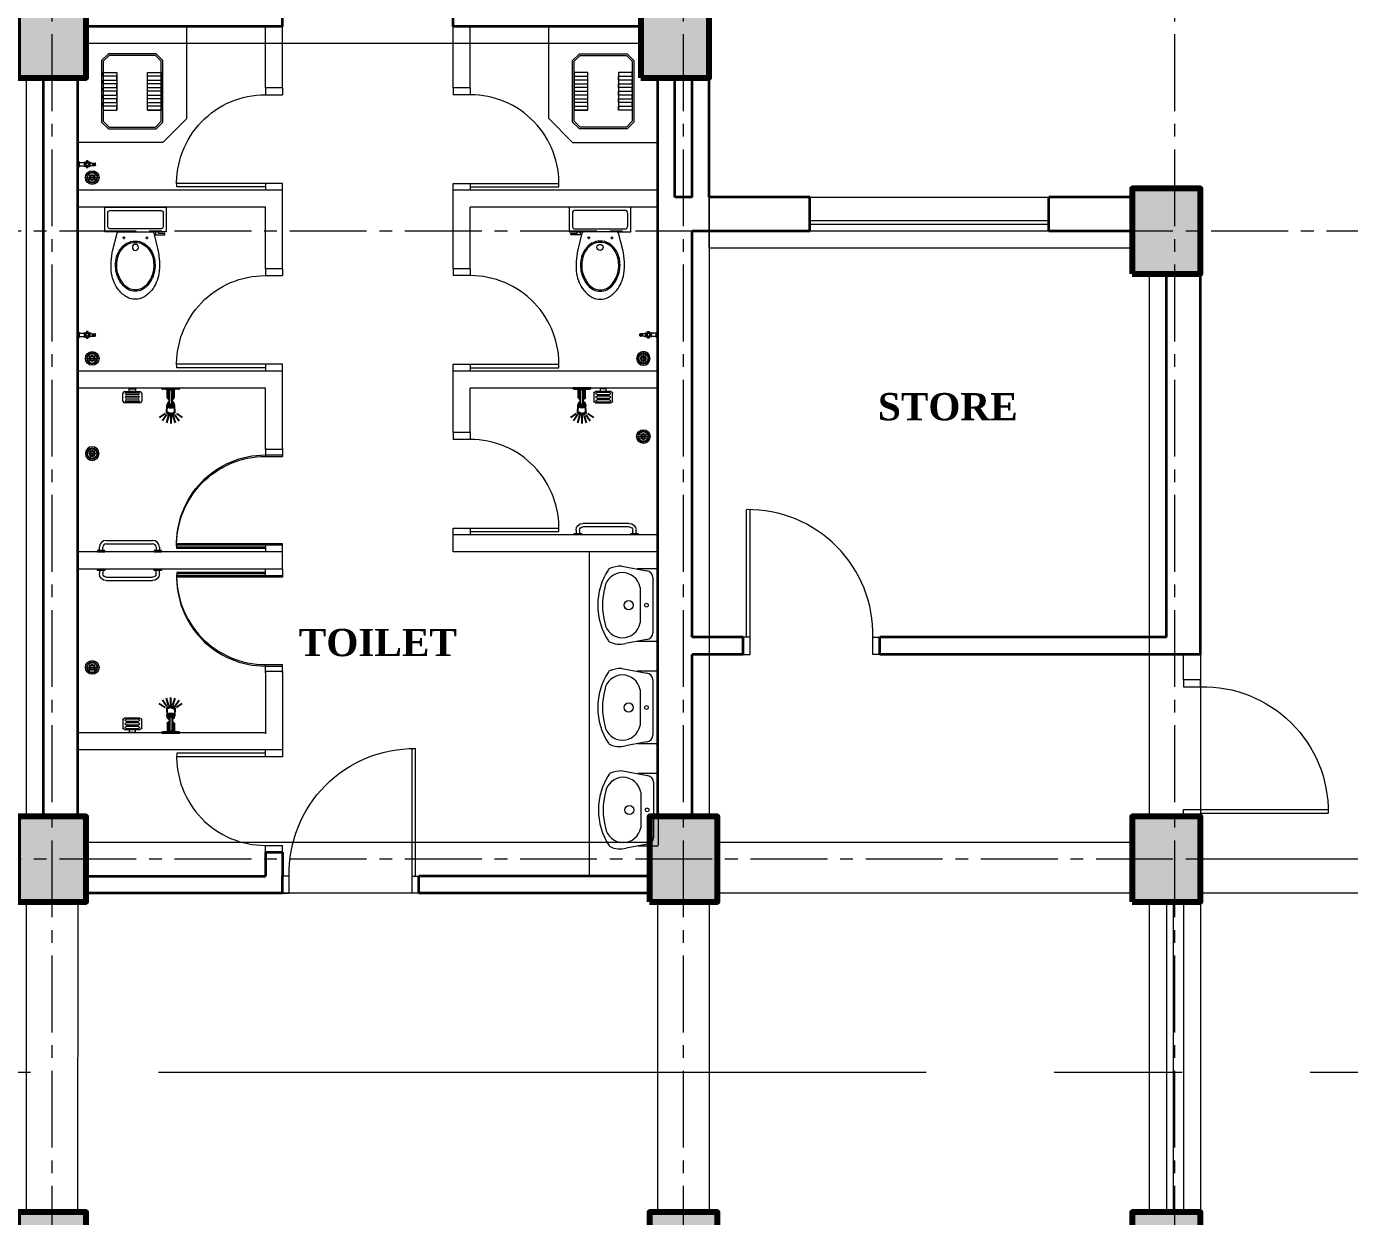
# Model space of a CAD drawing. Header units: feet. Extents: x 25261344 to 25389498, y 30010528 to 30074588.
# Drawn here: x 25358470.6 to 25358858.3, y 30072486.9 to 30072835.7 of the extents above; entities that cross this region are included whole.
import ezdxf

# ---------------------------------------------------------------- set-up
doc = ezdxf.new("R2010")
doc.units = ezdxf.units.FT
doc.header["$LTSCALE"] = 30
doc.header["$MEASUREMENT"] = 0
doc.header["$PDMODE"] = 32
doc.header["$PDSIZE"] = 15
doc.linetypes.add('CENTER2', pattern=[1.125, 0.75, -0.125, 0.125, -0.125])
doc.layers.get('0').update_dxf_attribs({"lineweight": 5})
for name, color, linetype, lineweight in [('Column', 1, 'Continuous', 80), ('Dim-1', 7, 'Continuous', 9), ('Door', 32, 'Continuous', 5), ('GRADE BEAM', 2, 'Continuous', 20), ('grid text', 252, 'CENTER2', 9), ('line 2', 7, 'Continuous', 13), ('rail', 224, 'Continuous', 9), ('s. Fixture', 118, 'Continuous', 9), ('TEXT', 7, 'Continuous', 18), ('TOLFIX', 8, 'Continuous', 5), ('WALL', 7, 'Continuous', 35), ('WIN', 142, 'Continuous', 20)]:
    doc.layers.add(name, color=color, linetype=linetype, lineweight=lineweight)
doc.styles.get("Standard").update_dxf_attribs({"font": 'timesbd.ttf'})
doc.styles.add('SWIS_LT', font='swisscl.ttf')
doc.dimstyles.new('dim-02', dxfattribs={"dimtxt": 8, "dimasz": 3, "dimexe": 3, "dimexo": 3, "dimgap": 2, "dimtad": 0, "dimdec": 0, "dimzin": 0, "dimdsep": 46, "dimlunit": 4, "dimtxsty": 'SWIS_LT', "dimblk": 'ARCHTICK', "dimcen": 2, "dimdle": 3, "dimclrd": 256, "dimclre": 256, "dimclrt": 256, "dimadec": 0, "dimazin": 0, "dimtfac": 1, "dimtdec": 0, "dimtix": 1, "dimtmove": 0, "dimatfit": 3, "dimfxl": 0, "dimfrac": 2, "dimtolj": 1, "dimtzin": 1, "dimlwd": -1, "dimarcsym": 0})

# ---------------------------------------------------------------- blocks, each defined once
blk = doc.blocks.new('WB2')
at = {"layer": 's. Fixture'}
for p, q in [((-10.05, 3.11), (-11.22, 9.39)), ((11.43, 10.5), (10.05, 3.11)), ((-10.63, 0.39), (-10.63, 5.85)), ((5.22, 5.12), (-5.22, 5.12)), ((10.63, 0.39), (10.63, 5.92)), ((10.24, 0), (-10.24, 0)), ((8.1, 1.38), (-8.1, 1.38))]:
    blk.add_line(p, q, dxfattribs=at)
for centre, radius in [((0, 8.46), 1.34), ((0, 3.25), 0.551)]:
    blk.add_circle(centre, radius, dxfattribs=at)
for centre, radius, start, end in [((0, -1.5), 19.02, 56.7113, 123.353), ((0, -3.95), 20.09, 74.9524, 105.0476), ((-4.64, 11.07), 6.8, 153.7061, 194.3029), ((-10.02, 13.73), 0.787, 123.353, 153.7061), ((-10.02, 13.73), 0.787, 123.353, 153.7061), ((-4.3, 10.29), 5.25, 100.0676, 259.9324), ((4.3, 10.29), 5.25, 280.0676, 79.9324), ((10.01, 13.74), 0.787, 23.6126, 56.7113), ((3.03, 10.69), 8.4, 358.6686, 23.6126), ((-10.24, 0.39), 0.394, 180, 270), ((-8.1, 3.35), 1.97, 186.9214, 270), ((8.1, 3.35), 1.97, 270, 353.0786), ((10.24, 0.39), 0.394, 270, 0)]:
    blk.add_arc(centre, radius, start, end, dxfattribs=at)
blk = doc.blocks.new('GUTTER')
at = {"layer": 's. Fixture'}
for centre, radius in [((0, 0), 2), ((-1.48, 0), 0.2), ((-1.32, 0.55), 0.2), ((-1.05, 1.05), 0.2), ((-0.73, 0), 0.2), ((-0.59, 1.36), 0.2), ((-0.52, 0.52), 0.2), ((0, 1.48), 0.2), ((0, 0.73), 0.2), ((0, 0), 0.2), ((0.52, 0.52), 0.2), ((0.59, 1.36), 0.2), ((0.73, 0), 0.2), ((1.05, 1.05), 0.2), ((1.32, 0.55), 0.2), ((1.48, 0), 0.2), ((-1.37, -0.56), 0.2), ((-1.05, -1.05), 0.2), ((-1.05, -1.05), 0.2), ((-0.56, -1.4), 0.2), ((-0.52, -0.52), 0.2), ((0, -0.73), 0.2), ((0, -1.48), 0.2), ((0.52, -0.52), 0.2), ((0.57, -1.37), 0.2), ((1.05, -1.05), 0.2), ((1.37, -0.56), 0.2)]:
    blk.add_circle(centre, radius, dxfattribs=at)
blk = doc.blocks.new('Pan')
at = {"layer": 's. Fixture'}
for points in [[(-30, 7), (-30, -7), (-28, -9), (-10, -9), (-8, -7), (-8, 7), (-10, 9), (-28, 9), (-30, 7)], [(-29.5, 6.79), (-29.5, -6.79), (-27.79, -8.5), (-10.21, -8.5), (-8.5, -6.79), (-8.5, 6.79), (-10.21, 8.5), (-27.79, 8.5), (-29.5, 6.79)], [(-24.5, 8.5), (-24.5, 4.5), (-23.4, 4.5), (-23.4, 8.5), (-22.3, 8.5), (-22.3, 4.5), (-21.2, 4.5), (-21.2, 8.5), (-20.1, 8.5), (-20.1, 4.5), (-19, 4.5), (-19, 8.5), (-17.9, 8.5), (-17.9, 4.5), (-16.8, 4.5), (-16.8, 8.5), (-15.7, 8.5), (-15.7, 4.5), (-14.6, 4.5), (-14.6, 8.5), (-13.5, 8.5), (-13.5, 4.5), (-24.5, 4.5)], [(-24.5, -4.5), (-24.5, -8.5), (-23.4, -8.5), (-23.4, -4.5), (-22.3, -4.5), (-22.3, -8.5), (-21.2, -8.5), (-21.2, -4.5), (-20.1, -4.5), (-20.1, -8.5), (-19, -8.5), (-19, -4.5), (-17.9, -4.5), (-17.9, -8.5), (-16.8, -8.5), (-16.8, -4.5), (-15.7, -4.5), (-15.7, -8.5), (-14.6, -8.5), (-14.6, -4.5), (-13.5, -4.5), (-13.5, -8.5), (-24.5, -8.5), (-24.5, -4.5), (-13.5, -4.5)]]:
    blk.add_lwpolyline(points, dxfattribs=at)
blk = doc.blocks.new('Shower')
at = {"layer": 's. Fixture', "lineweight": -3}
for p, q in [((-3.5, 0), (1.22, 0)), ((-1.72, 0), (-1.72, -0.12)), ((0, 0), (0, -0.12)), ((1.22, 0), (1.77, 0)), ((-2.28, -0.21), (-3.16, -0.21)), ((-1.59, -0.21), (-2.28, -0.21)), ((-2.2, -0.31), (-1.85, -0.31)), ((-1.85, -0.31), (-1.45, -0.31)), ((-1.85, -1.77), (-1.85, -0.31)), ((-1.85, -1.84), (-1.85, -1.77)), ((-1.85, -1.77), (-1.25, -1.77)), ((-1.84, -1.85), (-1.25, -1.85)), ((-1.84, -2.09), (-1.68, -2.09)), ((-1.84, -2.85), (-1.84, -2.09)), ((-1.72, -0.12), (-1.35, -0.39)), ((-1.72, -0.12), (-0.86, -0.12)), ((-1.68, -2.09), (-1.25, -2.09)), ((-1.68, -3.01), (-1.64, -3.01)), ((-1.64, -3.01), (-1.64, -3.04)), ((-1.64, -3.01), (-1.25, -3.01)), ((-1.35, -0.39), (-1.25, -0.39)), ((-1.25, -3.24), (-1.25, -0.39)), ((-1.25, -0.39), (-0.86, -0.39)), ((-1.25, -4.01), (-1.25, -3.24)), ((0, -0.12), (-0.86, -0.12)), ((-0.47, -0.39), (-0.86, -0.39)), ((-0.47, -3.24), (-0.47, -0.39)), ((-0.37, -0.39), (-0.47, -0.39)), ((-0.47, -1.77), (0.11, -1.77)), ((-0.47, -1.85), (0.1, -1.85)), ((-0.47, -2.09), (-0.05, -2.09)), ((-0.47, -3.01), (-0.08, -3.01)), ((-0.47, -4.01), (-0.47, -3.24)), ((0, -0.12), (-0.37, -0.39)), ((-0.27, -0.31), (0.11, -0.31)), ((0.41, -0.21), (-0.13, -0.21)), ((-0.08, -3.01), (-0.04, -3.01)), ((-0.08, -3.01), (-0.08, -3.04)), ((-0.05, -2.09), (0.12, -2.09)), ((0.11, -0.31), (0.32, -0.31)), ((0.11, -1.77), (0.11, -0.31)), ((0.11, -1.84), (0.11, -1.77)), ((0.12, -2.17), (0.12, -2.09)), ((0.12, -2.88), (0.12, -2.17)), ((1.4, -0.21), (0.41, -0.21)), ((-2.54, -7.39), (-4.23, -8.62)), ((-2.01, -7.13), (-1.91, -4.96)), ((-1.89, -6.82), (-1.85, -7.32)), ((-1.85, -7.32), (-1.85, -7.32)), ((-1.77, -4.45), (-1.77, -4.66)), ((-1.77, -4.66), (-1.77, -5)), ((-1.59, -7.02), (-1.63, -7.52)), ((-1.33, -7.17), (-1.29, -7.67)), ((-1.29, -7.67), (-1.3, -7.67)), ((-1.25, -4.48), (-1.25, -4.01)), ((-0.99, -7.21), (-1.03, -7.72)), ((-0.72, -7.21), (-0.68, -7.73)), ((-0.47, -4.48), (-0.47, -4.01)), ((-0.4, -7.17), (-0.44, -7.68)), ((-0.13, -7.05), (-0.1, -7.55)), ((0.06, -4.45), (0.06, -4.65)), ((0.06, -4.65), (0.06, -5)), ((0.16, -6.87), (0.12, -7.37)), ((0.12, -7.37), (0.12, -7.37)), ((0.29, -7.13), (0.2, -4.97)), ((0.83, -7.39), (2.51, -8.62)), ((-2.08, -7.85), (-3.31, -9.54)), ((-1.5, -8.15), (-2.15, -10.13)), ((-0.86, -8.25), (-0.86, -10.33)), ((-0.22, -8.15), (0.43, -10.13)), ((0.37, -7.85), (1.59, -9.54))]:
    blk.add_line(p, q, dxfattribs=at)
for centre, radius, start, end in [((1.4, 0.21), 0.424, 269.7894, 330.4363), ((-3.16, 0.18), 0.391, 206.7437, 270), ((-2.06, -0.1), 0.253, 206.2578, 236.1066), ((-1.83, -1.84), 0.0117, 180, 236.0865), ((-2.04, -2.15), 0.364, 9.6802, 56.0865), ((-1.68, -2.85), 0.156, 180, 270), ((-1.52, -3.04), 0.117, 180, 250.7376), ((-0.86, -1.14), 2.13, 250.7376, 259.4333), ((-0.86, -1.14), 2.13, 280.5667, 289.2624), ((-0.2, -3.04), 0.117, 289.2624, 0), ((0.31, -2.15), 0.364, 123.9135, 170.3198), ((-0.04, -2.85), 0.156, 270, 341.5099), ((0.1, -1.84), 0.0117, 303.9135, 0), ((0.18, -0.1), 0.253, 303.8689, 333.6604), ((-1.47, -7.13), 0.541, 177.3458, 180), ((-1.47, -7.13), 0.541, 180, 211.362), ((-1.45, -6.95), 0.541, 177.3458, 180), ((-1.45, -6.95), 0.541, 180, 211.362), ((-1.18, -6.95), 0.883, 211.362, 235.7998), ((-1.42, -5.01), 0.491, 148.4997, 174.723), ((-1.42, -5.01), 0.491, 174.723, 180), ((-1.42, -5.01), 0.491, 180, 211.5003), ((-1.16, -6.77), 0.883, 211.362, 217.9196), ((-1.15, -5.17), 0.808, 140.6316, 148.4997), ((-1.15, -4.84), 0.808, 211.5003, 235.9442), ((-1.5, -4.45), 0.274, 142.1754, 180), ((-1.5, -4.45), 0.274, 180, 217.8246), ((-1.5, -4.55), 0.274, 180, 217.8246), ((-1.5, -5), 0.274, 180, 217.8246), ((-1.2, -4.69), 0.66, 118.0812, 142.1754), ((-1.2, -4.22), 0.66, 217.8246, 241.9188), ((-1.2, -4.31), 0.66, 217.8246, 241.9188), ((-1.2, -4.76), 0.66, 217.8246, 241.9188), ((-0.98, -6.67), 1.22, 235.7998, 254.278), ((-0.96, -6.49), 1.22, 236.9875, 254.278), ((-0.97, -4.58), 1.12, 235.9442, 254.3589), ((-0.99, -5.07), 1.09, 103.627, 118.0812), ((-0.99, -3.83), 1.09, 241.9188, 257.5382), ((-0.99, -3.93), 1.09, 241.9188, 257.5382), ((-0.99, -4.38), 1.09, 241.9188, 257.5382), ((-0.86, -4.17), 1.55, 254.3589, 270), ((-1.04, -4.48), 0.208, 180, 209.7406), ((-0.86, -3.23), 1.71, 257.5382, 270), ((-0.86, -3.33), 1.71, 257.5382, 270), ((-0.86, -3.78), 1.71, 257.5382, 270), ((-0.95, -4.43), 0.309, 209.7406, 234.0579), ((-0.9, -4.35), 0.407, 234.0579, 253.2847), ((-0.84, -5.88), 1.85, 264.0227, 270.0002), ((-0.86, -4.23), 0.537, 253.2847, 270), ((-0.86, -4.23), 0.537, 270, 286.7153), ((-0.86, -3.23), 1.71, 270, 282.4618), ((-0.86, -3.33), 1.71, 270, 282.4618), ((-0.86, -3.78), 1.71, 270, 282.4618), ((-0.86, -4.17), 1.55, 270, 285.6411), ((-0.84, -5.69), 2.05, 269.9998, 274.4391), ((-0.82, -4.35), 0.407, 286.7153, 305.9421), ((-0.76, -4.43), 0.309, 305.9421, 330.2594), ((-0.68, -4.48), 0.208, 330.2594, 360), ((-0.73, -3.83), 1.09, 282.4618, 298.0812), ((-0.73, -3.93), 1.09, 282.4618, 298.0812), ((-0.73, -4.38), 1.09, 282.4618, 298.0812), ((-0.73, -5.07), 1.09, 61.9188, 76.373), ((-0.74, -4.58), 1.12, 285.6411, 304.0558), ((-1.01, -4.53), 3.2, 280.3924, 281.3547), ((-0.73, -6.67), 1.22, 285.722, 304.2002), ((-0.71, -6.49), 1.22, 285.722, 300.4038), ((-0.52, -4.69), 0.66, 37.8246, 61.9188), ((-0.52, -4.22), 0.66, 298.0812, 322.1754), ((-0.52, -4.31), 0.66, 298.0812, 322.1754), ((-0.52, -4.76), 0.66, 298.0812, 322.1754), ((-0.56, -4.84), 0.808, 304.0558, 328.4997), ((-0.54, -6.95), 0.883, 304.2002, 328.638), ((-0.22, -4.45), 0.274, 0, 37.8246), ((-0.22, -4.45), 0.274, 322.1754, 360), ((-0.22, -4.55), 0.274, 322.1754, 360), ((-0.22, -5), 0.274, 322.1754, 360), ((-0.56, -5.17), 0.808, 31.5003, 39.985), ((-0.52, -6.77), 0.883, 317.0839, 328.638), ((-0.29, -5.01), 0.491, 360, 31.5003), ((-0.29, -5.01), 0.491, 328.4997, 0), ((-0.25, -7.13), 0.541, 328.638, 360), ((-0.23, -6.95), 0.541, 328.638, 344.2577), ((-0.25, -7.13), 0.541, 0, 4.9774), ((-0.86, -6.22), 1.69, 254.278, 270), ((-0.86, -6.22), 1.69, 270, 285.722)]:
    blk.add_arc(centre, radius, start, end, dxfattribs=at)
blk = doc.blocks.new('door')
at = {"layer": 'Door'}
for p, q in [((-2, 5), (-2, 31)), ((-1, 5), (-1, 30.98))]:
    blk.add_line(p, q, dxfattribs=at)
at = {"layer": 'Door', "ltscale": 10}
for p, q in [((-30, 5), (-28, 5)), ((-28, 5), (-28, 0)), ((-30, 0), (-28, 0))]:
    blk.add_line(p, q, dxfattribs=at)
at = {"layer": 'Door'}
blk.add_lwpolyline([(0, 0), (-2, 0), (-2, 5), (0, 5)], dxfattribs=at)
at = {"layer": 'TOLFIX', "ltscale": 10}
blk.add_arc((-2, 5), 26, 87.7958, 180, dxfattribs=at)
blk = doc.blocks.new('*U41')
at = {"layer": 's. Fixture'}
for p, q in [((-1.79, -0.77), (-1.79, 0)), ((-1.79, 0), (0, 0)), ((0, 0), (0, -0.77)), ((-3.65, -3.57), (-3.65, -1.27)), ((-3.15, -0.77), (1.35, -0.77)), ((-2.73, -1.09), (0.93, -1.09)), ((0.93, -1.67), (-2.73, -1.67)), ((-2.73, -2.14), (0.93, -2.14)), ((0.93, -2.72), (-2.73, -2.72)), ((-2.73, -3.19), (0.93, -3.19)), ((0.93, -3.77), (-2.73, -3.77)), ((0, -0.77), (-1.79, -0.77)), ((1.85, -1.27), (1.85, -3.57)), ((1.35, -4.07), (-3.15, -4.07))]:
    blk.add_line(p, q, dxfattribs=at)
for centre, radius, start, end in [((-3.15, -1.27), 0.5, 90, 180), ((-3.15, -3.57), 0.5, 180, 270), ((-2.73, -1.38), 0.29, 90, 270), ((-2.73, -2.43), 0.29, 90, 270), ((-2.73, -3.48), 0.29, 90, 270), ((0.93, -1.38), 0.29, 270, 90), ((0.93, -2.43), 0.29, 270, 90), ((0.93, -3.48), 0.29, 270, 90), ((1.35, -1.27), 0.5, 0, 90), ((1.35, -3.57), 0.5, 270, 0)]:
    blk.add_arc(centre, radius, start, end, dxfattribs=at)
blk = doc.blocks.new('*U42')
at = {"layer": 's. Fixture'}
for p, q in [((0, 0.43), (-2.16, 0.43)), ((-2.16, 0.43), (-2.16, 0)), ((-2.16, 0), (0, 0)), ((-1.58, 0.43), (-1.58, 1.38)), ((-0.58, 0.43), (-0.58, 1.38)), ((0, 0), (0, 0.43)), ((0.42, 3.38), (14, 3.38)), ((0.42, 2.38), (14, 2.38)), ((16.58, 0.43), (14.42, 0.43)), ((14.42, 0.43), (14.42, 0)), ((14.42, 0), (16.58, 0)), ((15, 1.38), (15, 0.43)), ((16, 1.38), (16, 0.43)), ((16.58, 0), (16.58, 0.43))]:
    blk.add_line(p, q, dxfattribs=at)
for centre, radius, start, end in [((0.42, 1.38), 2, 90, 180), ((0.42, 1.38), 1, 90, 180), ((14, 1.38), 2, 0, 90), ((14, 1.38), 1, 0, 90)]:
    blk.add_arc(centre, radius, start, end, dxfattribs=at)
blk = doc.blocks.new('Tap')
at = {"layer": 's. Fixture'}
h = blk.add_hatch(color=256, dxfattribs=at)
h.paths.add_polyline_path([(-0.56, -2.79, 1), (0.55, -2.79, 1)])
h.paths.add_polyline_path([(0.41, -2.79, -1), (-0.42, -2.79, -1)], flags=16)
for p, q in [((0, -0.25), (0, 0)), ((-0.5, -0.5), (-0.5, -1.96)), ((0.5, -0.5), (0.5, -1.96)), ((-0.36, -4.04), (-0.36, -5.09)), ((-0.36, -4.43), (0.35, -4.43)), ((-0.36, -4.6), (0.36, -4.6)), ((-0.36, -4.6), (0.36, -4.6)), ((-0.36, -4.73), (0.36, -4.73)), ((-0.36, -4.86), (0.36, -4.86)), ((-0.36, -4.86), (0.36, -4.86)), ((-0.36, -4.99), (0.36, -4.99)), ((-0.35, -5.12), (0.35, -5.12)), ((-0.35, -5.12), (0.35, -5.12)), ((-0.29, -5.25), (0.29, -5.25)), ((0.36, -4.04), (0.36, -5.09))]:
    blk.add_line(p, q, dxfattribs=at)
blk.add_lwpolyline([(0.97, -2.54), (0.72, -2.6, 0.131281), (0.53, -2.26), (0.71, -2.09), (0.71, -2.08), (0.26, -1.82), (0.25, -1.82), (0.19, -2.06, 0.129161), (-0.19, -2.06), (-0.26, -1.82), (-0.26, -1.82), (-0.71, -2.08), (-0.53, -2.26, 0.131793), (-0.73, -2.59), (-0.97, -2.53), (-0.97, -3.05), (-0.73, -2.98, 0.131959), (-0.53, -3.32), (-0.71, -3.49), (-0.26, -3.75), (-0.2, -3.51, 0.131818), (0.19, -3.51), (0.26, -3.75), (0.71, -3.49), (0.71, -3.49), (0.53, -3.32, 0.132548), (0.72, -2.98), (0.97, -3.04)], format="xyb", dxfattribs=at)
blk.add_lwpolyline([(0.75, -0.25), (-0.75, -0.25), (-0.75, -0.38, 0.414214), (-0.62, -0.5), (0.62, -0.5, 0.414214), (0.75, -0.38)], format="xyb", close=True, dxfattribs=at)
blk.add_lwpolyline([(0.97, -3.04), (0.97, -2.54)], dxfattribs=at)
for radius in [0.555, 0.415]:
    blk.add_circle((0, -2.79), radius, dxfattribs=at)
for points in [[(-0.36, -4.04), (-0.45, -3.89), (-0.5, -3.62)], [(0.36, -4.04), (0.46, -3.88), (0.5, -3.62)], [(-0.29, -5.25), (-0.33, -5.18), (-0.36, -5.09)], [(0.29, -5.25), (0.33, -5.18), (0.36, -5.09)]]:
    blk.add_spline(points, degree=3, dxfattribs=at)
blk = doc.blocks.new('FG')
at = {"layer": 'Door'}
for p, q in [((-2, -5), (-2, -42.39)), ((-1, -5), (-1, -42.39))]:
    blk.add_line(p, q, dxfattribs=at)
for points in [[(-40, 0), (-38, 0), (-38, -5), (-40, -5)], [(0, 0), (-2, 0), (-2, -5), (0, -5)]]:
    blk.add_lwpolyline(points, dxfattribs=at)
blk.add_arc((-1.44, -5.83), 36.57, 178.7054, 270.6905, dxfattribs=at)
blk = doc.blocks.new('*U43')
at = {"layer": 's. Fixture'}
for p, q in [((-1.79, -0.77), (-1.79, 0)), ((-1.79, 0), (0, 0)), ((0, 0), (0, -0.77)), ((-3.65, -3.57), (-3.65, -1.27)), ((-3.15, -0.77), (1.35, -0.77)), ((-2.73, -1.09), (0.93, -1.09)), ((0.93, -1.67), (-2.73, -1.67)), ((-2.73, -2.14), (0.93, -2.14)), ((0.93, -2.72), (-2.73, -2.72)), ((-2.73, -3.19), (0.93, -3.19)), ((0.93, -3.77), (-2.73, -3.77)), ((0, -0.77), (-1.79, -0.77)), ((1.85, -1.27), (1.85, -3.57)), ((1.35, -4.07), (-3.15, -4.07))]:
    blk.add_line(p, q, dxfattribs=at)
for centre, radius, start, end in [((-3.15, -1.27), 0.5, 90, 180), ((-3.15, -3.57), 0.5, 180, 270), ((-2.73, -1.38), 0.29, 90, 270), ((-2.73, -2.43), 0.29, 90, 270), ((-2.73, -3.48), 0.29, 90, 270), ((0.93, -1.38), 0.29, 270, 90), ((0.93, -2.43), 0.29, 270, 90), ((0.93, -3.48), 0.29, 270, 90), ((1.35, -1.27), 0.5, 0, 90), ((1.35, -3.57), 0.5, 270, 0)]:
    blk.add_arc(centre, radius, start, end, dxfattribs=at)
blk = doc.blocks.new('*U44')
at = {"layer": 's. Fixture'}
for p, q in [((0, 0.43), (-2.16, 0.43)), ((-2.16, 0.43), (-2.16, 0)), ((-2.16, 0), (0, 0)), ((-1.58, 0.43), (-1.58, 1.38)), ((-0.58, 0.43), (-0.58, 1.38)), ((0, 0), (0, 0.43)), ((0.42, 3.38), (14, 3.38)), ((0.42, 2.38), (14, 2.38)), ((16.58, 0.43), (14.42, 0.43)), ((14.42, 0.43), (14.42, 0)), ((14.42, 0), (16.58, 0)), ((15, 1.38), (15, 0.43)), ((16, 1.38), (16, 0.43)), ((16.58, 0), (16.58, 0.43))]:
    blk.add_line(p, q, dxfattribs=at)
for centre, radius, start, end in [((0.42, 1.38), 2, 90, 180), ((0.42, 1.38), 1, 90, 180), ((14, 1.38), 2, 0, 90), ((14, 1.38), 1, 0, 90)]:
    blk.add_arc(centre, radius, start, end, dxfattribs=at)
blk = doc.blocks.new('*U45')
at = {"layer": 's. Fixture'}
for p, q in [((-1.79, -0.77), (-1.79, 0)), ((-1.79, 0), (0, 0)), ((0, 0), (0, -0.77)), ((-3.65, -3.57), (-3.65, -1.27)), ((-3.15, -0.77), (1.35, -0.77)), ((-2.73, -1.09), (0.93, -1.09)), ((0.93, -1.67), (-2.73, -1.67)), ((-2.73, -2.14), (0.93, -2.14)), ((0.93, -2.72), (-2.73, -2.72)), ((-2.73, -3.19), (0.93, -3.19)), ((0.93, -3.77), (-2.73, -3.77)), ((0, -0.77), (-1.79, -0.77)), ((1.85, -1.27), (1.85, -3.57)), ((1.35, -4.07), (-3.15, -4.07))]:
    blk.add_line(p, q, dxfattribs=at)
for centre, radius, start, end in [((-3.15, -1.27), 0.5, 90, 180), ((-3.15, -3.57), 0.5, 180, 270), ((-2.73, -1.38), 0.29, 90, 270), ((-2.73, -2.43), 0.29, 90, 270), ((-2.73, -3.48), 0.29, 90, 270), ((0.93, -1.38), 0.29, 270, 90), ((0.93, -2.43), 0.29, 270, 90), ((0.93, -3.48), 0.29, 270, 90), ((1.35, -1.27), 0.5, 0, 90), ((1.35, -3.57), 0.5, 270, 0)]:
    blk.add_arc(centre, radius, start, end, dxfattribs=at)
blk = doc.blocks.new('*U40')
at = {"layer": 's. Fixture'}
for p, q in [((0, 0.43), (-2.16, 0.43)), ((-2.16, 0.43), (-2.16, 0)), ((-2.16, 0), (0, 0)), ((-1.58, 0.43), (-1.58, 1.38)), ((-0.58, 0.43), (-0.58, 1.38)), ((0, 0), (0, 0.43)), ((0.42, 3.38), (14, 3.38)), ((0.42, 2.38), (14, 2.38)), ((16.58, 0.43), (14.42, 0.43)), ((14.42, 0.43), (14.42, 0)), ((14.42, 0), (16.58, 0)), ((15, 1.38), (15, 0.43)), ((16, 1.38), (16, 0.43)), ((16.58, 0), (16.58, 0.43))]:
    blk.add_line(p, q, dxfattribs=at)
for centre, radius, start, end in [((0.42, 1.38), 2, 90, 180), ((0.42, 1.38), 1, 90, 180), ((14, 1.38), 2, 0, 90), ((14, 1.38), 1, 0, 90)]:
    blk.add_arc(centre, radius, start, end, dxfattribs=at)
blk = doc.blocks.new('com')
for p, q in [((-12.04, 8.95), (-12.85, 8.95)), ((-12.44, 8.54), (-12.44, 9.36)), ((-6.09, 8.95), (-5.27, 8.95)), ((-5.68, 8.54), (-5.68, 9.36)), ((-3.15, 8.1), (-0.45, 8.1)), ((-3.15, 7.2), (-3.15, 8.1)), ((-0.45, 8.1), (-0.45, 7.65)), ((-17.1, 5.4), (-17.1, 1.8)), ((-0.45, 7.65), (-2.25, 7.65)), ((-2.25, 7.65), (-2.25, 7.2))]:
    blk.add_line(p, q)
for points in [[(-4.02, 7.2, 0.356028), (-3.62, 7.53), (-2.48, 12.48, 0.088113), (-2.14, 19.51, 0.124068), (-4.24, 24.29, 0.086475), (-6.64, 26.34, 0.130408), (-9.06, 26.93, 0.130408), (-11.48, 26.34, 0.086475), (-13.88, 24.29, 0.124068), (-15.99, 19.51, 0.088113), (-15.65, 12.48), (-14.38, 7.53, 0.356028), (-13.98, 7.2)], [(-9.06, 24.57, 0.221073), (-12.62, 22.94, 0.102493), (-14.61, 19.19, 0.121565), (-14.52, 14.5, 0.187395), (-11.59, 10.55, 0.126952), (-9.06, 9.89, 0.126952), (-6.54, 10.55, 0.187395), (-3.6, 14.5, 0.121565), (-3.52, 19.19, 0.102493), (-5.5, 22.94, 0.221073)], [(-9.06, 24.19, 0.221037), (-12.34, 22.7, 0.102141), (-14.24, 19.09, 0.121234), (-14.16, 14.6, 0.1869), (-11.4, 10.87, 0.126397), (-9.06, 10.27, 0.126398), (-6.73, 10.87, 0.1869), (-3.96, 14.6, 0.121234), (-3.88, 19.09, 0.102141), (-5.79, 22.7, 0.221037)]]:
    blk.add_lwpolyline(points, format="xyb", close=True)
for points in [[(-13.98, 7.2), (-18, 7.2), (-18, 0), (0, 0), (0, 7.2), (-4.01, 7.2)], [(-1.8, 6.3), (-16.2, 6.3)], [(-0.9, 1.8), (-0.9, 5.4)], [(-16.2, 0.9), (-1.8, 0.9)]]:
    blk.add_lwpolyline(points)
blk.add_circle((-9, 11.75), 0.9)
for centre, start, end in [((-16.31, 5.51), 81.8701, 188.1303), ((-1.69, 5.51), 351.8701, 98.1303), ((-16.31, 1.69), 171.8701, 278.1303), ((-1.69, 1.69), 261.8701, 8.1303)]:
    blk.add_arc(centre, 0.795, start, end)
blk = doc.blocks.new('DFGDFG')
at = {"layer": 'grid text'}
for p, q in [((25354000.4, 30071967.16), (25354000.4, 30072999.78)), ((25354185.4, 30071967.16), (25354185.4, 30072999.78)), ((25354329.4, 30071967.16), (25354329.4, 30072999.78)), ((25354565.06, 30072775.7), (25352812.85, 30072775.7)), ((25354565.06, 30072591.7), (25352812.85, 30072591.7))]:
    blk.add_line(p, q, dxfattribs=at)
blk = doc.blocks.new('_ArchTick')
at = {"color": 0, "linetype": 'ByBlock', "const_width": 0.15}
blk.add_lwpolyline([(-0.5, -0.5), (0.5, 0.5)], dxfattribs=at)
blk = doc.blocks.new('*D151')
at = {"layer": 'Defpoints', "color": 0}
for p in [(25358999.61, 30072941.7), (25357314.81, 30071881.7), (25357560.61, 30071881.7)]:
    blk.add_point(p, dxfattribs=at)
at = {"layer": 'Dim-1'}
for p, q in [((25357314.81, 30072944.7), (25357314.81, 30072424.75)), ((25357314.81, 30071878.7), (25357314.81, 30072398.65))]:
    blk.add_line(p, q, dxfattribs=at)
at = {"layer": 'Dim-1', "lineweight": -2}
for p, q in [((25357324.81, 30072941.7), (25357311.81, 30072941.7)), ((25357324.81, 30071881.7), (25357311.81, 30071881.7))]:
    blk.add_line(p, q, dxfattribs=at)
at = {"layer": 'Dim-1', "xscale": 3, "yscale": 3, "zscale": 3}
for p, rotation in [((25357314.81, 30072941.7), 90), ((25357314.81, 30071881.7), 270)]:
    blk.add_blockref('_ArchTick', p, dxfattribs=dict(at, rotation=rotation))
at = {"layer": 'Dim-1', "insert": (25357314.81, 30072411.7), "char_height": 8, "attachment_point": 5, "rotation": 90, "style": 'SWIS_LT'}
blk.add_mtext('\\A1;88\'-4"', dxfattribs=at)
blk = doc.blocks.new('CLMN-1')
at = {"layer": 'Column', "lineweight": 0}
h = blk.add_hatch(dxfattribs=at)
h.set_pattern_fill('AR-CONC', color=9, style=0)
h.set_pattern_definition([(50, (2964.0585, 2071.44), (7.172601826, -0.6275213498), [0.75, -8.25]), (355, (2964.0585, 2071.44), (-1.3875133361, 7.521921337), [0.6, -6.6]), (100.4514, (2964.656, 2071.3876), (5.7850938171, 6.8943954206), [0.6374019, -7.01142112]), (46.1842, (2964.0585, 2073.44), (10.6724104863, -1.6551901433), [1.125, -12.375]), (96.6356, (2964.948, 2073.302), (9.3466270555, 9.741178709), [0.95610288, -10.51713]), (351.1842, (2964.058, 2073.44), (9.3466194513, 9.7411860093), [0.9, -9.9]), (21, (2965.0585, 2072.94), (5.9690705212, -4.02618890665), [0.75, -8.25]), (326, (2965.0585, 2072.94), (2.4331533192, 7.2515004505), [0.6, -6.6]), (71.4514, (2965.556, 2072.6044), (8.4022262858, 3.2253049671), [0.6374019, -7.01142112]), (37.5, (2964.0585, 2071.44), (0.12159855317, 3.32893853831), [0, -6.52, 0, -6.7, 0, -6.625]), (7.5, (2964.0585, 2071.44), (2.63069537442, 3.94411711882), [0, -3.82, 0, -6.37, 0, -2.525]), (327.5, (2961.8285, 2071.44), (5.33822436172, -0.22554871734), [0, -2.5, 0, -7.8, 0, -10.35]), (317.5, (2960.8285, 2071.44), (5.8318616934, 1.0010498233), [0, -3.25, 0, -5.18, 0, -7.35])])
h.paths.add_polyline_path([(25350570.66, 30072708.02), (25350590.66, 30072708.02), (25350590.66, 30072733.02), (25350570.66, 30072733.02)])
h.paths.add_polyline_path([(25350570.66, 30072824.02), (25350590.66, 30072824.02), (25350590.66, 30072849.02), (25350570.66, 30072849.02)])
h.paths.add_polyline_path([(25350570.66, 30073065.52), (25350590.66, 30073065.52), (25350590.66, 30073090.52), (25350570.66, 30073090.52)])
h.paths.add_polyline_path([(25350570.66, 30072481.65), (25350570.66, 30072491.65), (25350585.66, 30072491.65), (25350585.66, 30072466.65), (25350560.66, 30072466.65), (25350560.66, 30072481.65)])
h.paths.add_polyline_path([(25350570.66, 30072567.52), (25350560.66, 30072567.52), (25350560.66, 30072582.52), (25350585.66, 30072582.52), (25350585.66, 30072557.52), (25350570.66, 30072557.52)])
h.paths.add_polyline_path([(25350405.66, 30072481.65), (25350415.66, 30072481.65), (25350415.66, 30072466.65), (25350390.66, 30072466.65), (25350390.66, 30072491.65), (25350405.66, 30072491.65)])
h.paths.add_polyline_path([(25350405.66, 30072567.65), (25350405.66, 30072557.65), (25350390.66, 30072557.65), (25350390.66, 30072582.65), (25350415.66, 30072582.65), (25350415.66, 30072567.65)])
h.paths.add_polyline_path([(25351495.66, 30072466.52), (25351515.66, 30072466.52), (25351515.66, 30072491.52), (25351495.66, 30072491.52)])
h.paths.add_polyline_path([(25351313.16, 30072466.52), (25351333.16, 30072466.52), (25351333.16, 30072491.52), (25351313.16, 30072491.52)])
h.paths.add_polyline_path([(25351128.16, 30072466.52), (25351148.16, 30072466.52), (25351148.16, 30072491.52), (25351128.16, 30072491.52)])
h.paths.add_polyline_path([(25350943.16, 30072466.52), (25350963.16, 30072466.52), (25350963.16, 30072491.52), (25350943.16, 30072491.52)])
h.paths.add_polyline_path([(25350758.16, 30072466.52), (25350778.16, 30072466.52), (25350778.16, 30072491.52), (25350758.16, 30072491.52)])
h.paths.add_polyline_path([(25350205.66, 30072466.52), (25350225.66, 30072466.52), (25350225.66, 30072491.52), (25350205.66, 30072491.52)])
h.paths.add_polyline_path([(25351498.16, 30072708.02), (25351518.16, 30072708.02), (25351518.16, 30072733.02), (25351498.16, 30072733.02)])
h.paths.add_polyline_path([(25351313.16, 30072708.02), (25351333.16, 30072708.02), (25351333.16, 30072733.02), (25351313.16, 30072733.02)])
h.paths.add_polyline_path([(25351128.16, 30072708.02), (25351148.16, 30072708.02), (25351148.16, 30072733.02), (25351128.16, 30072733.02)])
h.paths.add_polyline_path([(25350943.16, 30072708.02), (25350963.16, 30072708.02), (25350963.16, 30072733.02), (25350943.16, 30072733.02)])
h.paths.add_polyline_path([(25350758.16, 30072708.02), (25350778.16, 30072708.02), (25350778.16, 30072733.02), (25350758.16, 30072733.02)])
h.paths.add_polyline_path([(25350388.16, 30072708.02), (25350408.16, 30072708.02), (25350408.16, 30072733.02), (25350388.16, 30072733.02)])
h.paths.add_polyline_path([(25350205.66, 30072708.02), (25350225.66, 30072708.02), (25350225.66, 30072733.02), (25350205.66, 30072733.02)])
h.paths.add_polyline_path([(25351639.66, 30072524.02), (25351659.66, 30072524.02), (25351659.66, 30072549.02), (25351639.66, 30072549.02)])
h.paths.add_polyline_path([(25351639.66, 30072708.02), (25351659.66, 30072708.02), (25351659.66, 30072733.02), (25351639.66, 30072733.02)])
h.paths.add_polyline_path([(25351495.66, 30073065.52), (25351515.66, 30073065.52), (25351515.66, 30073090.52), (25351495.66, 30073090.52)])
h.paths.add_polyline_path([(25351639.66, 30073008.02), (25351659.66, 30073008.02), (25351659.66, 30073033.02), (25351639.66, 30073033.02)])
h.paths.add_polyline_path([(25351639.66, 30072824.02), (25351659.66, 30072824.02), (25351659.66, 30072849.02), (25351639.66, 30072849.02)])
h.paths.add_polyline_path([(25351498.16, 30072824.02), (25351518.16, 30072824.02), (25351518.16, 30072849.02), (25351498.16, 30072849.02)])
h.paths.add_polyline_path([(25351313.16, 30072824.02), (25351333.16, 30072824.02), (25351333.16, 30072849.02), (25351313.16, 30072849.02)])
h.paths.add_polyline_path([(25351128.16, 30072824.02), (25351148.16, 30072824.02), (25351148.16, 30072849.02), (25351128.16, 30072849.02)])
h.paths.add_polyline_path([(25350943.16, 30072824.02), (25350963.16, 30072824.02), (25350963.16, 30072849.02), (25350943.16, 30072849.02)])
h.paths.add_polyline_path([(25350758.16, 30072824.02), (25350778.16, 30072824.02), (25350778.16, 30072849.02), (25350758.16, 30072849.02)])
h.paths.add_polyline_path([(25350388.16, 30072824.02), (25350408.16, 30072824.02), (25350408.16, 30072849.02), (25350388.16, 30072849.02)])
h.paths.add_polyline_path([(25350205.66, 30072824.02), (25350225.66, 30072824.02), (25350225.66, 30072849.02), (25350205.66, 30072849.02)])
h.paths.add_polyline_path([(25351313.16, 30073065.52), (25351333.16, 30073065.52), (25351333.16, 30073090.52), (25351313.16, 30073090.52)])
h.paths.add_polyline_path([(25351128.16, 30073065.52), (25351148.16, 30073065.52), (25351148.16, 30073090.52), (25351128.16, 30073090.52)])
h.paths.add_polyline_path([(25350943.16, 30073065.52), (25350963.16, 30073065.52), (25350963.16, 30073090.52), (25350943.16, 30073090.52)])
h.paths.add_polyline_path([(25350758.16, 30073065.52), (25350778.16, 30073065.52), (25350778.16, 30073090.52), (25350758.16, 30073090.52)])
h.paths.add_polyline_path([(25350390.66, 30073065.52), (25350410.66, 30073065.52), (25350410.66, 30073090.52), (25350390.66, 30073090.52)])
h.paths.add_polyline_path([(25350205.66, 30073065.52), (25350225.66, 30073065.52), (25350225.66, 30073090.52), (25350205.66, 30073090.52)])
h.paths.add_polyline_path([(25350758.16, 30072254.02), (25350778.16, 30072254.02), (25350778.16, 30072279.02), (25350758.16, 30072279.02)])
h.paths.add_polyline_path([(25350388.16, 30072254.02), (25350408.16, 30072254.02), (25350408.16, 30072279.02), (25350388.16, 30072279.02)])
h.paths.add_polyline_path([(25350205.66, 30072254.02), (25350225.66, 30072254.02), (25350225.66, 30072279.02), (25350205.66, 30072279.02)])
at = {"layer": 'Column'}
for points in [[(25351313.16, 30073065.52), (25351333.16, 30073065.52), (25351333.16, 30073090.52), (25351313.16, 30073090.52)], [(25351495.66, 30073065.52), (25351515.66, 30073065.52), (25351515.66, 30073090.52), (25351495.66, 30073090.52)], [(25351639.66, 30073008.02), (25351659.66, 30073008.02), (25351659.66, 30073033.02), (25351639.66, 30073033.02)], [(25351313.16, 30072824.02), (25351333.16, 30072824.02), (25351333.16, 30072849.02), (25351313.16, 30072849.02)], [(25351498.16, 30072824.02), (25351518.16, 30072824.02), (25351518.16, 30072849.02), (25351498.16, 30072849.02)], [(25351639.66, 30072824.02), (25351659.66, 30072824.02), (25351659.66, 30072849.02), (25351639.66, 30072849.02)], [(25351313.16, 30072708.02), (25351333.16, 30072708.02), (25351333.16, 30072733.02), (25351313.16, 30072733.02)], [(25351498.16, 30072708.02), (25351518.16, 30072708.02), (25351518.16, 30072733.02), (25351498.16, 30072733.02)], [(25351639.66, 30072708.02), (25351659.66, 30072708.02), (25351659.66, 30072733.02), (25351639.66, 30072733.02)]]:
    blk.add_lwpolyline(points, close=True, dxfattribs=at)
blk = doc.blocks.new('T B')
at = {"layer": 'GRADE BEAM'}
for points in [[(25353543.54, 30069398.57), (25353543.54, 30069383.57), (25353381.04, 30069383.57), (25353381.04, 30069398.57)], [(25353363.54, 30069373.57), (25353378.54, 30069373.57), (25353378.54, 30069157.07), (25353363.54, 30069157.07)], [(25353548.54, 30069373.57), (25353563.54, 30069373.57), (25353563.54, 30069157.07), (25353548.54, 30069157.07)], [(25353687.54, 30069338.57), (25353687.54, 30069323.57), (25353563.54, 30069323.57), (25353563.54, 30069338.57)], [(25353692.54, 30069316.07), (25353707.54, 30069316.07), (25353707.54, 30069157.07), (25353692.54, 30069157.07)], [(25353546.08, 30069149.57), (25353546.04, 30069134.57), (25353381.04, 30069134.57), (25353381.08, 30069149.57)], [(25353687.54, 30069149.57), (25353687.54, 30069134.57), (25353566.04, 30069134.57), (25353566.04, 30069149.57)], [(25353363.57, 30069132.07), (25353378.57, 30069132.07), (25353378.54, 30069041.07), (25353363.54, 30069041.07)], [(25353548.54, 30069132.07), (25353563.54, 30069132.07), (25353563.54, 30069041.07), (25353548.54, 30069041.07)], [(25353692.54, 30069132.07), (25353707.54, 30069132.07), (25353707.54, 30069041.07), (25353692.54, 30069041.07)]]:
    blk.add_lwpolyline(points, close=True, dxfattribs=at)

msp = doc.modelspace()

# ---------------------------------------------------------------- linework, layer by layer
at = {"linetype": 'CENTER2', "ltscale": 10}
msp.add_line((25359071.76, 30072529.2), (25357236.99, 30072529.2), dxfattribs=at)
at = {"layer": 'line 2'}
for p, q in [((25358989.61, 30072591.7), (25358814.61, 30072591.7)), ((25358488.11, 30072586.7), (25358540.61, 30072586.7)), ((25358999.61, 30072581.7), (25358814.61, 30072581.7)), ((25358804.61, 30072579.2), (25358804.61, 30072488.2)), ((25358814.61, 30072579.2), (25358814.61, 30072488.2))]:
    msp.add_line(p, q, dxfattribs=at)
msp.add_lwpolyline([(25358814.61, 30072651.7), (25358814.61, 30072644.2), (25358809.61, 30072644.2), (25358809.61, 30072651.7)], dxfattribs=at)
at = {"layer": 'rail'}
for p, q in [((25358806.61, 30072579.2), (25358806.61, 30072488.2)), ((25358809.61, 30072579.2), (25358809.61, 30072488.2))]:
    msp.add_line(p, q, dxfattribs=at)
at = {"layer": 's. Fixture'}
for p, q in [((25358517.61, 30072808.7), (25358517.61, 30072835.7)), ((25358623.61, 30072808.7), (25358623.61, 30072835.7)), ((25358510.61, 30072801.7), (25358517.61, 30072808.7)), ((25358630.61, 30072801.7), (25358623.61, 30072808.7)), ((25358510.61, 30072801.7), (25358485.61, 30072801.7)), ((25358630.61, 30072801.7), (25358655.61, 30072801.7)), ((25358635.61, 30072586.7), (25358635.61, 30072681.7))]:
    msp.add_line(p, q, dxfattribs=at)
at = {"layer": 'WALL', "ltscale": 10}
for p, q in [((25358545.61, 30072835.7), (25358545.61, 30072860.7)), ((25358595.61, 30072835.7), (25358595.61, 30072860.7)), ((25358545.61, 30072835.7), (25358488.11, 30072835.7)), ((25358650.61, 30072835.7), (25358595.61, 30072835.7)), ((25358475.61, 30072604.2), (25358475.61, 30072820.7)), ((25358485.61, 30072604.2), (25358485.61, 30072820.7)), ((25358655.61, 30072604.2), (25358655.61, 30072820.7)), ((25358660.61, 30072785.7), (25358660.61, 30072820.7)), ((25358665.61, 30072785.7), (25358665.61, 30072820.7)), ((25358670.61, 30072785.7), (25358670.61, 30072820.7)), ((25358665.61, 30072785.7), (25358660.61, 30072785.7)), ((25358700.11, 30072785.7), (25358670.61, 30072785.7)), ((25358700.11, 30072775.7), (25358700.11, 30072785.7)), ((25358794.61, 30072785.7), (25358770.11, 30072785.7)), ((25358665.61, 30072656.7), (25358665.61, 30072775.7)), ((25358700.11, 30072775.7), (25358665.61, 30072775.7)), ((25358794.61, 30072775.7), (25358770.11, 30072775.7)), ((25358804.61, 30072656.7), (25358804.61, 30072763.2)), ((25358814.61, 30072651.7), (25358814.61, 30072763.2)), ((25358680.61, 30072656.7), (25358665.61, 30072656.7)), ((25358804.61, 30072656.7), (25358720.61, 30072656.7)), ((25358665.61, 30072604.2), (25358665.61, 30072651.7)), ((25358680.61, 30072651.7), (25358665.61, 30072651.7)), ((25358814.61, 30072651.7), (25358720.61, 30072651.7)), ((25358540.61, 30072593.7), (25358540.61, 30072586.7)), ((25358540.61, 30072593.7), (25358545.61, 30072593.7)), ((25358545.61, 30072593.7), (25358545.61, 30072586.7)), ((25358488.11, 30072586.7), (25358540.61, 30072586.7)), ((25358545.61, 30072581.7), (25358545.61, 30072586.7)), ((25358653.11, 30072586.7), (25358585.61, 30072586.7)), ((25358545.61, 30072581.7), (25358488.11, 30072581.7)), ((25358653.11, 30072581.7), (25358585.61, 30072581.7))]:
    msp.add_line(p, q, dxfattribs=at)
at = {"layer": 'WALL', "lineweight": 13}
for p, q in [((25358540.61, 30072817.7), (25358540.61, 30072835.7)), ((25358545.61, 30072817.7), (25358545.61, 30072835.7)), ((25358595.61, 30072817.7), (25358595.61, 30072835.7)), ((25358600.61, 30072817.7), (25358600.61, 30072835.7)), ((25358545.61, 30072817.7), (25358540.61, 30072817.7)), ((25358600.61, 30072817.7), (25358595.61, 30072817.7)), ((25358545.61, 30072787.7), (25358485.61, 30072787.7)), ((25358545.61, 30072764.7), (25358545.61, 30072787.7)), ((25358655.61, 30072787.7), (25358595.61, 30072787.7)), ((25358595.61, 30072764.7), (25358595.61, 30072787.7)), ((25358540.61, 30072782.7), (25358485.61, 30072782.7)), ((25358540.61, 30072764.7), (25358540.61, 30072782.7)), ((25358655.61, 30072782.7), (25358600.61, 30072782.7)), ((25358600.61, 30072764.7), (25358600.61, 30072782.7)), ((25358545.61, 30072764.7), (25358540.61, 30072764.7)), ((25358600.61, 30072764.7), (25358595.61, 30072764.7)), ((25358545.61, 30072734.7), (25358485.61, 30072734.7)), ((25358545.61, 30072711.7), (25358545.61, 30072734.7)), ((25358655.61, 30072734.7), (25358595.61, 30072734.7)), ((25358595.61, 30072716.7), (25358595.61, 30072734.7)), ((25358540.61, 30072729.7), (25358485.61, 30072729.7)), ((25358540.61, 30072711.7), (25358540.61, 30072729.7)), ((25358655.61, 30072729.7), (25358600.61, 30072729.7)), ((25358600.61, 30072716.7), (25358600.61, 30072729.7)), ((25358600.61, 30072716.7), (25358595.61, 30072716.7)), ((25358545.61, 30072711.7), (25358540.61, 30072711.7)), ((25358655.61, 30072686.7), (25358595.61, 30072686.7)), ((25358595.61, 30072681.7), (25358595.61, 30072686.7)), ((25358545.61, 30072681.7), (25358485.61, 30072681.7)), ((25358545.61, 30072676.7), (25358545.61, 30072681.7)), ((25358655.61, 30072681.7), (25358595.61, 30072681.7)), ((25358545.61, 30072676.7), (25358485.61, 30072676.7)), ((25358545.61, 30072646.7), (25358540.61, 30072646.7)), ((25358540.61, 30072646.7), (25358540.61, 30072628.43)), ((25358545.61, 30072646.7), (25358545.61, 30072623.7)), ((25358540.61, 30072628.7), (25358485.61, 30072628.7)), ((25358545.61, 30072623.7), (25358485.61, 30072623.7))]:
    msp.add_line(p, q, dxfattribs=at)
at = {"layer": 'WALL', "ltscale": 10}
for points in [[(25358770.11, 30072775.7), (25358770.11, 30072785.7)], [(25358680.61, 30072651.7), (25358680.61, 30072656.7)], [(25358680.61, 30072651.7), (25358680.61, 30072656.7)], [(25358720.61, 30072651.7), (25358720.61, 30072656.7)], [(25358585.61, 30072581.7), (25358585.61, 30072586.7)]]:
    msp.add_lwpolyline(points, dxfattribs=at)
at = {"layer": 'WIN'}
for p, q in [((25358700.11, 30072785.7), (25358770.11, 30072785.7)), ((25358770.11, 30072778.7), (25358700.11, 30072778.7)), ((25358770.11, 30072777.7), (25358700.11, 30072777.7)), ((25358770.11, 30072775.7), (25358700.11, 30072775.7))]:
    msp.add_line(p, q, dxfattribs=at)

# ---------------------------------------------------------------- block references
msp.add_blockref('DFGDFG', (4477.7, 0))
at = {"layer": 'Dim-1'}
msp.add_blockref('CLMN-1', (7154.95, -244.83), dxfattribs=at)
at = {"layer": 'Door', "color": 2, "rotation": 180}
msp.add_blockref('FG', (25358680.61, 30072651.7), dxfattribs=at)
at = {"layer": 'Door', "color": 2, "xscale": -1}
for p, rotation in [((25358809.61, 30072604.2), 90), ((25358585.61, 30072581.7), 180)]:
    msp.add_blockref('FG', p, dxfattribs=dict(at, rotation=rotation))
at = {"layer": 'GRADE BEAM'}
msp.add_blockref('T B', (5107.06, 3447.13), dxfattribs=at)
at = {"layer": 'line 2', "xscale": -1, "rotation": 90}
for p in [(25358545.61, 30072787.7), (25358545.61, 30072734.7), (25358545.61, 30072682.13), (25358545.61, 30072681.7)]:
    msp.add_blockref('door', p, dxfattribs=at)
at = {"layer": 'line 2'}
for p, rotation in [((25358595.61, 30072787.7), 270), ((25358595.61, 30072734.7), 270), ((25358595.61, 30072686.7), 270), ((25358545.61, 30072676.7), 90.00000000000001), ((25358545.61, 30072676.27), 90.00000000000001), ((25358545.61, 30072623.7), 90.00000000000001)]:
    msp.add_blockref('door', p, dxfattribs=dict(at, rotation=rotation))
at = {"layer": 's. Fixture'}
for name, p, rotation in [('Pan', (25358501.61, 30072835.7), 90.00000000000001), ('Tap', (25358485.61, 30072795.31), 90.00000000000001), ('GUTTER', (25358489.86, 30072791.43), 180), ('com', (25358629.66, 30072782.7), 180), ('Tap', (25358485.61, 30072745.31), 90.00000000000001), ('GUTTER', (25358489.86, 30072738.43), 180), ('WB2', (25358655.5, 30072666.11), 90.00000000000001), ('GUTTER', (25358489.86, 30072647.87), 180), ('WB2', (25358655.5, 30072636.11), 90.00000000000001), ('WB2', (25358655.7, 30072606.11), 90.00000000000001)]:
    msp.add_blockref(name, p, dxfattribs=dict(at, rotation=rotation))
at = {"layer": 's. Fixture', "xscale": -1}
for name, p, rotation in [('Pan', (25358639.61, 30072835.7), 270), ('com', (25358511.55, 30072782.7), 180), ('Tap', (25358655.61, 30072745.31), 270), ('GUTTER', (25358651.35, 30072738.43), 180), ('*U40', (25358493.56, 30072676.7), 180), ('Shower', (25358513.74, 30072628.7), 180), ('Shower', (25358513.74, 30072628.7), 180), ('*U45', (25358502.51, 30072628.91), 180)]:
    msp.add_blockref(name, p, dxfattribs=dict(at, rotation=rotation))
at = {"layer": 's. Fixture'}
for name, p in [('*U41', (25358502.51, 30072729.48)), ('Shower', (25358513.74, 30072729.7)), ('Shower', (25358513.74, 30072729.7)), ('GUTTER', (25358651.35, 30072715.53)), ('*U42', (25358493.56, 30072681.7))]:
    msp.add_blockref(name, p, dxfattribs=at)
at = {"layer": 's. Fixture', "xscale": -1}
for name, p in [('Shower', (25358632.47, 30072729.7)), ('Shower', (25358632.47, 30072729.7)), ('*U43', (25358638.7, 30072729.48)), ('GUTTER', (25358489.86, 30072710.53)), ('*U44', (25358647.65, 30072686.7))]:
    msp.add_blockref(name, p, dxfattribs=at)

# ---------------------------------------------------------------- texts
at = {"layer": 'TEXT', "ltscale": 10, "char_height": 8, "attachment_point": 7}
for s, insert, width in [('STORE', (25358720.08, 30072720.16), 174.7812), ('TOILET', (25358550.4, 30072651.05), 179.7812)]:
    msp.add_mtext(s, dxfattribs=dict(at, insert=insert, width=width))

# ---------------------------------------------------------------- dimensions: what is measured, and where the dimension line sits
at = {"layer": 'Dim-1'}
dim = msp.add_linear_dim(base=(25357314.81, 30071881.7), p1=(25358999.61, 30072941.7), p2=(25357560.61, 30071881.7), angle=90, dimstyle='dim-02', override={"dimtxt": 8, "dimfxl": 10}, dxfattribs=at)
dim.commit()
dim.dimension.update_dxf_attribs({"geometry": '*D151', "text_midpoint": (25357314.81, 30072411.7)})

doc.saveas('drawing.dxf')
